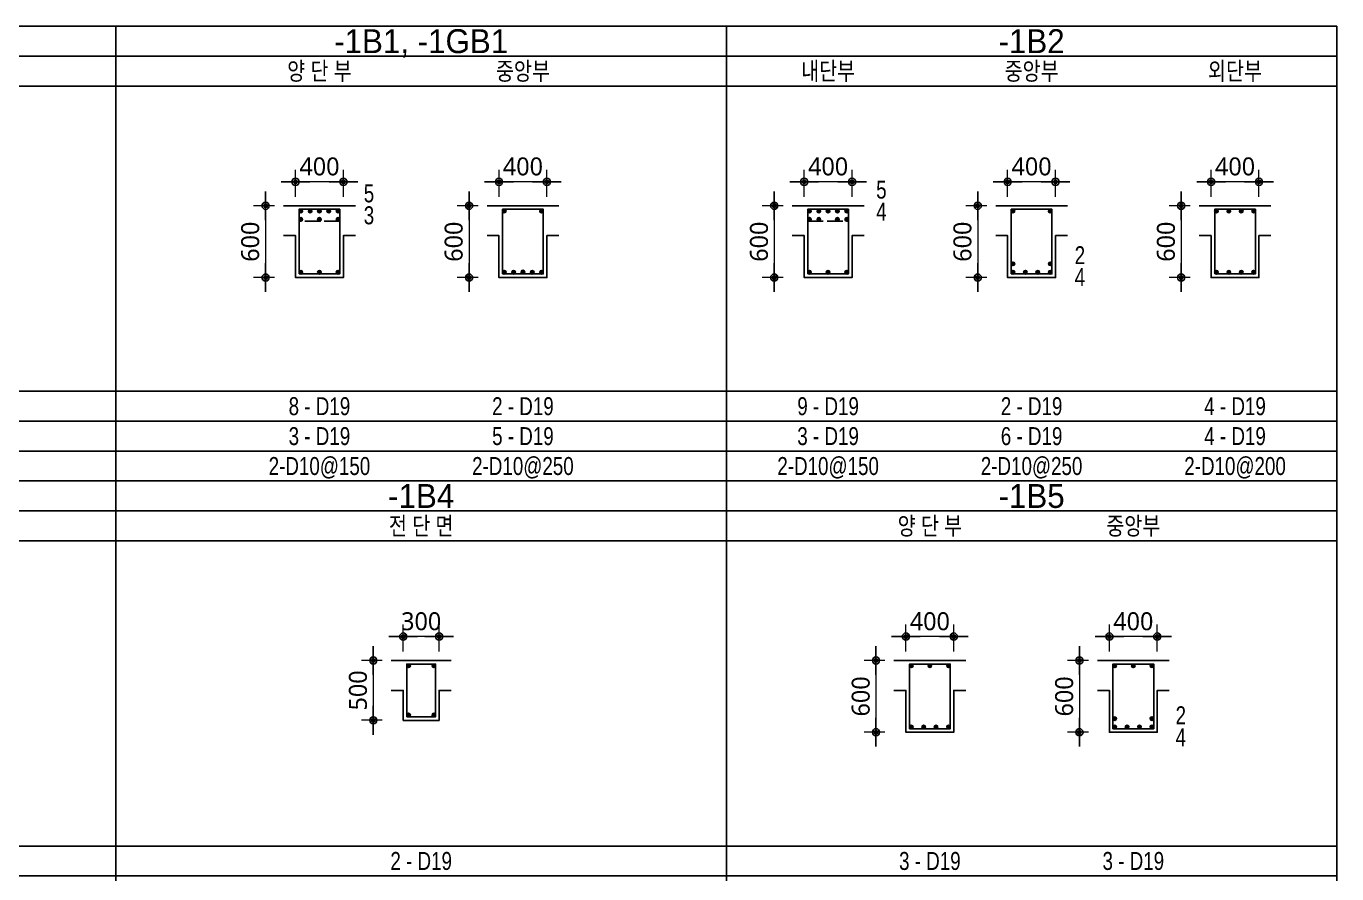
# Model space of a CAD drawing. Header units: millimetres. Extents: x 350420 to 672135, y -312840 to -44390.
# Drawn here: x 620300 to 631250, y -94032 to -86950 of the extents above; entities that cross this region are included whole.
import ezdxf
from ezdxf.enums import TextEntityAlignment as Align

# ---------------------------------------------------------------- set-up
doc = ezdxf.new("R2010")
doc.units = ezdxf.units.MM
doc.header["$LTSCALE"] = 65
doc.linetypes.add('HID', pattern=[2.5, 2, -0.5])
doc.layers.get('Defpoints').update_dxf_attribs({"color": 145})
for name, color, linetype in [('BAR', 2, 'Continuous'), ('BAR1', 3, 'Continuous'), ('BAR2', 3, 'HID'), ('BARR', 1, 'Continuous'), ('DIM', 7, 'Continuous'), ('LINE', 7, 'Continuous'), ('보', 4, 'Continuous')]:
    doc.layers.add(name, color=color, linetype=linetype)
doc.layers.add('TEXT', color=3, linetype='Continuous', lineweight=9)
doc.styles.add('돋음', font='Dotum.ttf')
doc.styles.add('맑은고딕', font='malgun.ttf')
doc.dimstyles.new('DIM_30', dxfattribs={"dimscale": 30, "dimtxt": 3, "dimasz": 1.2, "dimexe": 2, "dimexo": 1.5, "dimgap": 1, "dimtad": 1, "dimdec": 0, "dimdsep": 46, "dimtxsty": '맑은고딕', "dimblk1": 'DIMDOT', "dimblk2": 'DIMDOT', "dimsah": 1, "dimcen": 1, "dimdle": 2, "dimclrd": 7, "dimclre": 7, "dimclrt": 3, "dimadec": 0, "dimazin": 0, "dimtfac": 1, "dimtdec": 0, "dimtix": 1, "dimtmove": 2, "dimatfit": 3, "dimldrblk": 'DIMDOT', "dimfxl": 0, "dimtolj": 1, "dimarcsym": 0})

# ---------------------------------------------------------------- blocks, each defined once
blk = doc.blocks.new('BAR')
at = {"layer": 'BARR'}
h = blk.add_hatch(color=256, dxfattribs=at)
edge = h.paths.add_edge_path()
edge.add_arc((0, 0), 15, 0, 360)
blk.add_circle((0, 0), 15, dxfattribs=at)
blk = doc.blocks.new('DIMDOT')
at = {"layer": 'DIM', "linetype": 'Continuous'}
blk.add_line((-2, 0), (2, 0), dxfattribs=at)
for radius in [0.5, 0.25]:
    blk.add_circle((0, 0), radius, dxfattribs=at)
blk = doc.blocks.new('*D347')
at = {"layer": 'Defpoints', "color": 0, "transparency": 16777216}
for p in [(104330, -17199), (104330, -17399), (104830, -17399)]:
    blk.add_point(p, dxfattribs=at)
at = {"layer": 'DIM', "color": 7, "lineweight": -2, "transparency": 16777216}
for p, q in [((104330, -17324), (104330, -17099)), ((104830, -17324), (104830, -17099)), ((104770, -17199), (104390, -17199))]:
    blk.add_line(p, q, dxfattribs=at)
at = {"layer": 'DIM', "color": 7, "lineweight": -2, "transparency": 16777216, "xscale": 60, "yscale": 60, "zscale": 60, "rotation": 180}
blk.add_blockref('DIMDOT', (104330, -17199), dxfattribs=at)
at = {"layer": 'DIM', "color": 7, "lineweight": -2, "transparency": 16777216, "xscale": 60, "yscale": 60, "zscale": 60}
blk.add_blockref('DIMDOT', (104830, -17199), dxfattribs=at)
at = {"layer": 'DIM', "color": 3, "transparency": 16777216, "insert": (104580, -17071), "char_height": 150, "attachment_point": 5, "style": '맑은고딕'}
blk.add_mtext('\\A1;500', dxfattribs=at)
blk = doc.blocks.new('*D348')
at = {"layer": 'Defpoints', "color": 0, "transparency": 16777216}
for p in [(104230, -17399), (104080, -17999), (104230, -17999)]:
    blk.add_point(p, dxfattribs=at)
at = {"layer": 'DIM', "color": 7, "lineweight": -2, "transparency": 16777216}
for p, q in [((104155, -17399), (103980, -17399)), ((104080, -17459), (104080, -17939)), ((104155, -17999), (103980, -17999))]:
    blk.add_line(p, q, dxfattribs=at)
at = {"layer": 'DIM', "color": 7, "lineweight": -2, "transparency": 16777216, "xscale": 60, "yscale": 60, "zscale": 60}
for p, rotation in [((104080, -17399), 90), ((104080, -17999), 270)]:
    blk.add_blockref('DIMDOT', p, dxfattribs=dict(at, rotation=rotation))
at = {"layer": 'DIM', "color": 3, "transparency": 16777216, "insert": (103953, -17699), "char_height": 150, "attachment_point": 5, "rotation": 90, "style": '맑은고딕'}
blk.add_mtext('\\A1;600', dxfattribs=at)
blk = doc.blocks.new('*D349')
at = {"layer": 'Defpoints', "color": 0, "transparency": 16777216}
for p in [(111739, -17199), (111739, -17399), (112139, -17399)]:
    blk.add_point(p, dxfattribs=at)
at = {"layer": 'DIM', "color": 7, "lineweight": -2, "transparency": 16777216}
for p, q in [((111739, -17324), (111739, -17099)), ((112139, -17324), (112139, -17099)), ((111679, -17199), (111619, -17199)), ((112139, -17199), (111739, -17199)), ((112199, -17199), (112259, -17199))]:
    blk.add_line(p, q, dxfattribs=at)
at = {"layer": 'DIM', "color": 7, "lineweight": -2, "transparency": 16777216, "xscale": 60, "yscale": 60, "zscale": 60}
blk.add_blockref('DIMDOT', (111739, -17199), dxfattribs=at)
at = {"layer": 'DIM', "color": 7, "lineweight": -2, "transparency": 16777216, "xscale": 60, "yscale": 60, "zscale": 60, "rotation": 180}
blk.add_blockref('DIMDOT', (112139, -17199), dxfattribs=at)
at = {"layer": 'DIM', "color": 3, "transparency": 16777216, "insert": (111939, -17071), "char_height": 150, "attachment_point": 5, "style": '맑은고딕'}
blk.add_mtext('\\A1;400', dxfattribs=at)
blk = doc.blocks.new('*D350')
at = {"layer": 'Defpoints', "color": 0, "transparency": 16777216}
for p in [(111639, -17399), (111489, -17999), (111639, -17999)]:
    blk.add_point(p, dxfattribs=at)
at = {"layer": 'DIM', "color": 7, "lineweight": -2, "transparency": 16777216}
for p, q in [((111564, -17399), (111389, -17399)), ((111489, -17459), (111489, -17939)), ((111564, -17999), (111389, -17999))]:
    blk.add_line(p, q, dxfattribs=at)
at = {"layer": 'DIM', "color": 7, "lineweight": -2, "transparency": 16777216, "xscale": 60, "yscale": 60, "zscale": 60}
for p, rotation in [((111489, -17399), 90), ((111489, -17999), 270)]:
    blk.add_blockref('DIMDOT', p, dxfattribs=dict(at, rotation=rotation))
at = {"layer": 'DIM', "color": 3, "transparency": 16777216, "insert": (111361, -17699), "char_height": 150, "attachment_point": 5, "rotation": 90, "style": '맑은고딕'}
blk.add_mtext('\\A1;600', dxfattribs=at)
blk = doc.blocks.new('*D351')
at = {"layer": 'Defpoints', "color": 0, "transparency": 16777216}
for p in [(113439, -17199), (113439, -17399), (113839, -17399)]:
    blk.add_point(p, dxfattribs=at)
at = {"layer": 'DIM', "color": 7, "lineweight": -2, "transparency": 16777216}
for p, q in [((113439, -17324), (113439, -17099)), ((113839, -17324), (113839, -17099)), ((113379, -17199), (113319, -17199)), ((113839, -17199), (113439, -17199)), ((113899, -17199), (113959, -17199))]:
    blk.add_line(p, q, dxfattribs=at)
at = {"layer": 'DIM', "color": 7, "lineweight": -2, "transparency": 16777216, "xscale": 60, "yscale": 60, "zscale": 60}
blk.add_blockref('DIMDOT', (113439, -17199), dxfattribs=at)
at = {"layer": 'DIM', "color": 7, "lineweight": -2, "transparency": 16777216, "xscale": 60, "yscale": 60, "zscale": 60, "rotation": 180}
blk.add_blockref('DIMDOT', (113839, -17199), dxfattribs=at)
at = {"layer": 'DIM', "color": 3, "transparency": 16777216, "insert": (113639, -17071), "char_height": 150, "attachment_point": 5, "style": '맑은고딕'}
blk.add_mtext('\\A1;400', dxfattribs=at)
blk = doc.blocks.new('*D352')
at = {"layer": 'Defpoints', "color": 0, "transparency": 16777216}
for p in [(113339, -17399), (113189, -17999), (113339, -17999)]:
    blk.add_point(p, dxfattribs=at)
at = {"layer": 'DIM', "color": 7, "lineweight": -2, "transparency": 16777216}
for p, q in [((113264, -17399), (113089, -17399)), ((113189, -17459), (113189, -17939)), ((113264, -17999), (113089, -17999))]:
    blk.add_line(p, q, dxfattribs=at)
at = {"layer": 'DIM', "color": 7, "lineweight": -2, "transparency": 16777216, "xscale": 60, "yscale": 60, "zscale": 60}
for p, rotation in [((113189, -17399), 90), ((113189, -17999), 270)]:
    blk.add_blockref('DIMDOT', p, dxfattribs=dict(at, rotation=rotation))
at = {"layer": 'DIM', "color": 3, "transparency": 16777216, "insert": (113061, -17699), "char_height": 150, "attachment_point": 5, "rotation": 90, "style": '맑은고딕'}
blk.add_mtext('\\A1;600', dxfattribs=at)
blk = doc.blocks.new('*D353')
at = {"layer": 'Defpoints', "color": 0, "transparency": 16777216}
for p in [(119150, -17199), (119150, -17399), (119550, -17399)]:
    blk.add_point(p, dxfattribs=at)
at = {"layer": 'DIM', "color": 7, "lineweight": -2, "transparency": 16777216}
for p, q in [((119150, -17324), (119150, -17099)), ((119550, -17324), (119550, -17099)), ((119090, -17199), (119030, -17199)), ((119550, -17199), (119150, -17199)), ((119610, -17199), (119670, -17199))]:
    blk.add_line(p, q, dxfattribs=at)
at = {"layer": 'DIM', "color": 7, "lineweight": -2, "transparency": 16777216, "xscale": 60, "yscale": 60, "zscale": 60}
blk.add_blockref('DIMDOT', (119150, -17199), dxfattribs=at)
at = {"layer": 'DIM', "color": 7, "lineweight": -2, "transparency": 16777216, "xscale": 60, "yscale": 60, "zscale": 60, "rotation": 180}
blk.add_blockref('DIMDOT', (119550, -17199), dxfattribs=at)
at = {"layer": 'DIM', "color": 3, "transparency": 16777216, "insert": (119350, -17071), "char_height": 150, "attachment_point": 5, "style": '맑은고딕'}
blk.add_mtext('\\A1;400', dxfattribs=at)
blk = doc.blocks.new('*D354')
at = {"layer": 'Defpoints', "color": 0, "transparency": 16777216}
for p in [(119050, -17399), (118900, -17999), (119050, -17999)]:
    blk.add_point(p, dxfattribs=at)
at = {"layer": 'DIM', "color": 7, "lineweight": -2, "transparency": 16777216}
for p, q in [((118975, -17399), (118800, -17399)), ((118900, -17459), (118900, -17939)), ((118975, -17999), (118800, -17999))]:
    blk.add_line(p, q, dxfattribs=at)
at = {"layer": 'DIM', "color": 7, "lineweight": -2, "transparency": 16777216, "xscale": 60, "yscale": 60, "zscale": 60}
for p, rotation in [((118900, -17399), 90), ((118900, -17999), 270)]:
    blk.add_blockref('DIMDOT', p, dxfattribs=dict(at, rotation=rotation))
at = {"layer": 'DIM', "color": 3, "transparency": 16777216, "insert": (118773, -17699), "char_height": 150, "attachment_point": 5, "rotation": 90, "style": '맑은고딕'}
blk.add_mtext('\\A1;600', dxfattribs=at)
blk = doc.blocks.new('*D355')
at = {"layer": 'Defpoints', "color": 0, "transparency": 16777216}
for p in [(120850, -17199), (120850, -17399), (121250, -17399)]:
    blk.add_point(p, dxfattribs=at)
at = {"layer": 'DIM', "color": 7, "lineweight": -2, "transparency": 16777216}
for p, q in [((120850, -17324), (120850, -17099)), ((121250, -17324), (121250, -17099)), ((120790, -17199), (120730, -17199)), ((121250, -17199), (120850, -17199)), ((121310, -17199), (121370, -17199))]:
    blk.add_line(p, q, dxfattribs=at)
at = {"layer": 'DIM', "color": 7, "lineweight": -2, "transparency": 16777216, "xscale": 60, "yscale": 60, "zscale": 60}
blk.add_blockref('DIMDOT', (120850, -17199), dxfattribs=at)
at = {"layer": 'DIM', "color": 7, "lineweight": -2, "transparency": 16777216, "xscale": 60, "yscale": 60, "zscale": 60, "rotation": 180}
blk.add_blockref('DIMDOT', (121250, -17199), dxfattribs=at)
at = {"layer": 'DIM', "color": 3, "transparency": 16777216, "insert": (121050, -17071), "char_height": 150, "attachment_point": 5, "style": '맑은고딕'}
blk.add_mtext('\\A1;400', dxfattribs=at)
blk = doc.blocks.new('*D356')
at = {"layer": 'Defpoints', "color": 0, "transparency": 16777216}
for p in [(120750, -17399), (120600, -17999), (120750, -17999)]:
    blk.add_point(p, dxfattribs=at)
at = {"layer": 'DIM', "color": 7, "lineweight": -2, "transparency": 16777216}
for p, q in [((120675, -17399), (120500, -17399)), ((120600, -17459), (120600, -17939)), ((120675, -17999), (120500, -17999))]:
    blk.add_line(p, q, dxfattribs=at)
at = {"layer": 'DIM', "color": 7, "lineweight": -2, "transparency": 16777216, "xscale": 60, "yscale": 60, "zscale": 60}
for p, rotation in [((120600, -17399), 90), ((120600, -17999), 270)]:
    blk.add_blockref('DIMDOT', p, dxfattribs=dict(at, rotation=rotation))
at = {"layer": 'DIM', "color": 3, "transparency": 16777216, "insert": (120473, -17699), "char_height": 150, "attachment_point": 5, "rotation": 90, "style": '맑은고딕'}
blk.add_mtext('\\A1;600', dxfattribs=at)
blk = doc.blocks.new('*D357')
at = {"layer": 'Defpoints', "color": 0, "transparency": 16777216}
for p in [(122550, -17199), (122550, -17399), (122950, -17399)]:
    blk.add_point(p, dxfattribs=at)
at = {"layer": 'DIM', "color": 7, "lineweight": -2, "transparency": 16777216}
for p, q in [((122550, -17324), (122550, -17099)), ((122950, -17324), (122950, -17099)), ((122490, -17199), (122430, -17199)), ((122950, -17199), (122550, -17199)), ((123010, -17199), (123070, -17199))]:
    blk.add_line(p, q, dxfattribs=at)
at = {"layer": 'DIM', "color": 7, "lineweight": -2, "transparency": 16777216, "xscale": 60, "yscale": 60, "zscale": 60}
blk.add_blockref('DIMDOT', (122550, -17199), dxfattribs=at)
at = {"layer": 'DIM', "color": 7, "lineweight": -2, "transparency": 16777216, "xscale": 60, "yscale": 60, "zscale": 60, "rotation": 180}
blk.add_blockref('DIMDOT', (122950, -17199), dxfattribs=at)
at = {"layer": 'DIM', "color": 3, "transparency": 16777216, "insert": (122750, -17071), "char_height": 150, "attachment_point": 5, "style": '맑은고딕'}
blk.add_mtext('\\A1;400', dxfattribs=at)
blk = doc.blocks.new('*D358')
at = {"layer": 'Defpoints', "color": 0, "transparency": 16777216}
for p in [(122450, -17399), (122300, -17999), (122450, -17999)]:
    blk.add_point(p, dxfattribs=at)
at = {"layer": 'DIM', "color": 7, "lineweight": -2, "transparency": 16777216}
for p, q in [((122375, -17399), (122200, -17399)), ((122300, -17459), (122300, -17939)), ((122375, -17999), (122200, -17999))]:
    blk.add_line(p, q, dxfattribs=at)
at = {"layer": 'DIM', "color": 7, "lineweight": -2, "transparency": 16777216, "xscale": 60, "yscale": 60, "zscale": 60}
for p, rotation in [((122300, -17399), 90), ((122300, -17999), 270)]:
    blk.add_blockref('DIMDOT', p, dxfattribs=dict(at, rotation=rotation))
at = {"layer": 'DIM', "color": 3, "transparency": 16777216, "insert": (122173, -17699), "char_height": 150, "attachment_point": 5, "rotation": 90, "style": '맑은고딕'}
blk.add_mtext('\\A1;600', dxfattribs=at)
blk = doc.blocks.new('*D363')
at = {"layer": 'Defpoints', "color": 0, "transparency": 16777216}
for p in [(103530, -23665), (103530, -23865), (103930, -23865)]:
    blk.add_point(p, dxfattribs=at)
at = {"layer": 'DIM', "color": 7, "lineweight": -2, "transparency": 16777216}
for p, q in [((103530, -23790), (103530, -23565)), ((103930, -23790), (103930, -23565)), ((103470, -23665), (103410, -23665)), ((103930, -23665), (103530, -23665)), ((103990, -23665), (104050, -23665))]:
    blk.add_line(p, q, dxfattribs=at)
at = {"layer": 'DIM', "color": 7, "lineweight": -2, "transparency": 16777216, "xscale": 60, "yscale": 60, "zscale": 60}
blk.add_blockref('DIMDOT', (103530, -23665), dxfattribs=at)
at = {"layer": 'DIM', "color": 7, "lineweight": -2, "transparency": 16777216, "xscale": 60, "yscale": 60, "zscale": 60, "rotation": 180}
blk.add_blockref('DIMDOT', (103930, -23665), dxfattribs=at)
at = {"layer": 'DIM', "color": 3, "transparency": 16777216, "insert": (103730, -23538), "char_height": 150, "attachment_point": 5, "style": '맑은고딕'}
blk.add_mtext('\\A1;400', dxfattribs=at)
blk = doc.blocks.new('*D364')
at = {"layer": 'Defpoints', "color": 0, "transparency": 16777216}
for p in [(103430, -23865), (103280, -24465), (103430, -24465)]:
    blk.add_point(p, dxfattribs=at)
at = {"layer": 'DIM', "color": 7, "lineweight": -2, "transparency": 16777216}
for p, q in [((103355, -23865), (103180, -23865)), ((103280, -23925), (103280, -24405)), ((103355, -24465), (103180, -24465))]:
    blk.add_line(p, q, dxfattribs=at)
at = {"layer": 'DIM', "color": 7, "lineweight": -2, "transparency": 16777216, "xscale": 60, "yscale": 60, "zscale": 60}
for p, rotation in [((103280, -23865), 90), ((103280, -24465), 270)]:
    blk.add_blockref('DIMDOT', p, dxfattribs=dict(at, rotation=rotation))
at = {"layer": 'DIM', "color": 3, "transparency": 16777216, "insert": (103153, -24165), "char_height": 150, "attachment_point": 5, "rotation": 90, "style": '맑은고딕'}
blk.add_mtext('\\A1;600', dxfattribs=at)
blk = doc.blocks.new('*D365')
at = {"layer": 'Defpoints', "color": 0, "transparency": 16777216}
for p in [(105230, -23665), (105230, -23865), (105630, -23865)]:
    blk.add_point(p, dxfattribs=at)
at = {"layer": 'DIM', "color": 7, "lineweight": -2, "transparency": 16777216}
for p, q in [((105230, -23790), (105230, -23565)), ((105630, -23790), (105630, -23565)), ((105170, -23665), (105110, -23665)), ((105630, -23665), (105230, -23665)), ((105690, -23665), (105750, -23665))]:
    blk.add_line(p, q, dxfattribs=at)
at = {"layer": 'DIM', "color": 7, "lineweight": -2, "transparency": 16777216, "xscale": 60, "yscale": 60, "zscale": 60}
blk.add_blockref('DIMDOT', (105230, -23665), dxfattribs=at)
at = {"layer": 'DIM', "color": 7, "lineweight": -2, "transparency": 16777216, "xscale": 60, "yscale": 60, "zscale": 60, "rotation": 180}
blk.add_blockref('DIMDOT', (105630, -23665), dxfattribs=at)
at = {"layer": 'DIM', "color": 3, "transparency": 16777216, "insert": (105430, -23538), "char_height": 150, "attachment_point": 5, "style": '맑은고딕'}
blk.add_mtext('\\A1;400', dxfattribs=at)
blk = doc.blocks.new('*D366')
at = {"layer": 'Defpoints', "color": 0, "transparency": 16777216}
for p in [(105130, -23865), (104980, -24465), (105130, -24465)]:
    blk.add_point(p, dxfattribs=at)
at = {"layer": 'DIM', "color": 7, "lineweight": -2, "transparency": 16777216}
for p, q in [((105055, -23865), (104880, -23865)), ((104980, -23925), (104980, -24405)), ((105055, -24465), (104880, -24465))]:
    blk.add_line(p, q, dxfattribs=at)
at = {"layer": 'DIM', "color": 7, "lineweight": -2, "transparency": 16777216, "xscale": 60, "yscale": 60, "zscale": 60}
for p, rotation in [((104980, -23865), 90), ((104980, -24465), 270)]:
    blk.add_blockref('DIMDOT', p, dxfattribs=dict(at, rotation=rotation))
at = {"layer": 'DIM', "color": 3, "transparency": 16777216, "insert": (104853, -24165), "char_height": 150, "attachment_point": 5, "rotation": 90, "style": '맑은고딕'}
blk.add_mtext('\\A1;600', dxfattribs=at)
blk = doc.blocks.new('*D367')
at = {"layer": 'Defpoints', "color": 0, "transparency": 16777216}
for p in [(112639, -23665), (112639, -23865), (112939, -23865)]:
    blk.add_point(p, dxfattribs=at)
at = {"layer": 'DIM', "color": 7, "lineweight": -2, "transparency": 16777216}
for p, q in [((112639, -23790), (112639, -23565)), ((112939, -23790), (112939, -23565)), ((112579, -23665), (112519, -23665)), ((112939, -23665), (112639, -23665)), ((112999, -23665), (113059, -23665))]:
    blk.add_line(p, q, dxfattribs=at)
at = {"layer": 'DIM', "color": 7, "lineweight": -2, "transparency": 16777216, "xscale": 60, "yscale": 60, "zscale": 60}
blk.add_blockref('DIMDOT', (112639, -23665), dxfattribs=at)
at = {"layer": 'DIM', "color": 7, "lineweight": -2, "transparency": 16777216, "xscale": 60, "yscale": 60, "zscale": 60, "rotation": 180}
blk.add_blockref('DIMDOT', (112939, -23665), dxfattribs=at)
at = {"layer": 'DIM', "color": 3, "transparency": 16777216, "insert": (112789, -23538), "char_height": 150, "attachment_point": 5, "style": '맑은고딕'}
blk.add_mtext('\\A1;300', dxfattribs=at)
blk = doc.blocks.new('*D368')
at = {"layer": 'Defpoints', "color": 0, "transparency": 16777216}
for p in [(112539, -23865), (112389, -24365), (112539, -24365)]:
    blk.add_point(p, dxfattribs=at)
at = {"layer": 'DIM', "color": 7, "lineweight": -2, "transparency": 16777216}
for p, q in [((112464, -23865), (112289, -23865)), ((112389, -23925), (112389, -24305)), ((112464, -24365), (112289, -24365))]:
    blk.add_line(p, q, dxfattribs=at)
at = {"layer": 'DIM', "color": 7, "lineweight": -2, "transparency": 16777216, "xscale": 60, "yscale": 60, "zscale": 60}
for p, rotation in [((112389, -23865), 90), ((112389, -24365), 270)]:
    blk.add_blockref('DIMDOT', p, dxfattribs=dict(at, rotation=rotation))
at = {"layer": 'DIM', "color": 3, "transparency": 16777216, "insert": (112261, -24115), "char_height": 150, "attachment_point": 5, "rotation": 90, "style": '맑은고딕'}
blk.add_mtext('\\A1;500', dxfattribs=at)
blk = doc.blocks.new('*D381')
at = {"layer": 'Defpoints', "color": 0, "transparency": 16777216}
for p in [(120000, -23665), (120000, -23865), (120400, -23865)]:
    blk.add_point(p, dxfattribs=at)
at = {"layer": 'DIM', "color": 7, "lineweight": -2, "transparency": 16777216}
for p, q in [((120000, -23790), (120000, -23565)), ((120400, -23790), (120400, -23565)), ((119940, -23665), (119880, -23665)), ((120400, -23665), (120000, -23665)), ((120460, -23665), (120520, -23665))]:
    blk.add_line(p, q, dxfattribs=at)
at = {"layer": 'DIM', "color": 7, "lineweight": -2, "transparency": 16777216, "xscale": 60, "yscale": 60, "zscale": 60}
blk.add_blockref('DIMDOT', (120000, -23665), dxfattribs=at)
at = {"layer": 'DIM', "color": 7, "lineweight": -2, "transparency": 16777216, "xscale": 60, "yscale": 60, "zscale": 60, "rotation": 180}
blk.add_blockref('DIMDOT', (120400, -23665), dxfattribs=at)
at = {"layer": 'DIM', "color": 3, "transparency": 16777216, "insert": (120200, -23538), "char_height": 150, "attachment_point": 5, "style": '맑은고딕'}
blk.add_mtext('\\A1;400', dxfattribs=at)
blk = doc.blocks.new('*D382')
at = {"layer": 'Defpoints', "color": 0, "transparency": 16777216}
for p in [(119900, -23865), (119750, -24465), (119900, -24465)]:
    blk.add_point(p, dxfattribs=at)
at = {"layer": 'DIM', "color": 7, "lineweight": -2, "transparency": 16777216}
for p, q in [((119825, -23865), (119650, -23865)), ((119750, -23925), (119750, -24405)), ((119825, -24465), (119650, -24465))]:
    blk.add_line(p, q, dxfattribs=at)
at = {"layer": 'DIM', "color": 7, "lineweight": -2, "transparency": 16777216, "xscale": 60, "yscale": 60, "zscale": 60}
for p, rotation in [((119750, -23865), 90), ((119750, -24465), 270)]:
    blk.add_blockref('DIMDOT', p, dxfattribs=dict(at, rotation=rotation))
at = {"layer": 'DIM', "color": 3, "transparency": 16777216, "insert": (119623, -24165), "char_height": 150, "attachment_point": 5, "rotation": 90, "style": '맑은고딕'}
blk.add_mtext('\\A1;600', dxfattribs=at)
blk = doc.blocks.new('*D383')
at = {"layer": 'Defpoints', "color": 0, "transparency": 16777216}
for p in [(121700, -23665), (121700, -23865), (122100, -23865)]:
    blk.add_point(p, dxfattribs=at)
at = {"layer": 'DIM', "color": 7, "lineweight": -2, "transparency": 16777216}
for p, q in [((121700, -23790), (121700, -23565)), ((122100, -23790), (122100, -23565)), ((121640, -23665), (121580, -23665)), ((122100, -23665), (121700, -23665)), ((122160, -23665), (122220, -23665))]:
    blk.add_line(p, q, dxfattribs=at)
at = {"layer": 'DIM', "color": 7, "lineweight": -2, "transparency": 16777216, "xscale": 60, "yscale": 60, "zscale": 60}
blk.add_blockref('DIMDOT', (121700, -23665), dxfattribs=at)
at = {"layer": 'DIM', "color": 7, "lineweight": -2, "transparency": 16777216, "xscale": 60, "yscale": 60, "zscale": 60, "rotation": 180}
blk.add_blockref('DIMDOT', (122100, -23665), dxfattribs=at)
at = {"layer": 'DIM', "color": 3, "transparency": 16777216, "insert": (121900, -23538), "char_height": 150, "attachment_point": 5, "style": '맑은고딕'}
blk.add_mtext('\\A1;400', dxfattribs=at)
blk = doc.blocks.new('*D384')
at = {"layer": 'Defpoints', "color": 0, "transparency": 16777216}
for p in [(121600, -23865), (121450, -24465), (121600, -24465)]:
    blk.add_point(p, dxfattribs=at)
at = {"layer": 'DIM', "color": 7, "lineweight": -2, "transparency": 16777216}
for p, q in [((121525, -23865), (121350, -23865)), ((121450, -23925), (121450, -24405)), ((121525, -24465), (121350, -24465))]:
    blk.add_line(p, q, dxfattribs=at)
at = {"layer": 'DIM', "color": 7, "lineweight": -2, "transparency": 16777216, "xscale": 60, "yscale": 60, "zscale": 60}
for p, rotation in [((121450, -23865), 90), ((121450, -24465), 270)]:
    blk.add_blockref('DIMDOT', p, dxfattribs=dict(at, rotation=rotation))
at = {"layer": 'DIM', "color": 3, "transparency": 16777216, "insert": (121323, -24165), "char_height": 150, "attachment_point": 5, "rotation": 90, "style": '맑은고딕'}
blk.add_mtext('\\A1;600', dxfattribs=at)
blk = doc.blocks.new('-1WG1')
at = {"layer": 'BAR1'}
blk.add_lwpolyline([(2330, 1730), (2770, 1730), (2770, 2270), (2330, 2270)], close=True, dxfattribs=at)
at = {"layer": 'LINE', "color": 4}
for p, q in [((0, 3550), (5100, 3550)), ((0, 500), (5100, 500)), ((0, 250), (5100, 250))]:
    blk.add_line(p, q, dxfattribs=at)
at = {"layer": 'LINE'}
for p, q in [((0, 3300), (5100, 3300)), ((0, 750), (5100, 750))]:
    blk.add_line(p, q, dxfattribs=at)
blk.add_lwpolyline([(0, 3800), (0, 0), (5100, 0), (5100, 3800)], close=True, dxfattribs=at)
at = {"layer": '보'}
blk.add_line((2900, 2300), (2300, 2300), dxfattribs=at)
blk.add_lwpolyline([(2900, 2050), (2800, 2050), (2800, 1700), (2300, 1700), (2300, 2050), (2300, 2300)], dxfattribs=at)
at = {"layer": 'BAR', "xscale": -1, "rotation": 180}
for p in [(2344.5, 2255.5), (2344.5, 1744.5), (2550, 1744.5)]:
    blk.add_blockref('BAR', p, dxfattribs=at)
at = {"layer": 'BAR'}
blk.add_blockref('BAR', (2550, 2255.5), dxfattribs=at)
at = {"layer": 'BAR', "xscale": -1}
blk.add_blockref('BAR', (2755.5, 2255.5), dxfattribs=at)
at = {"layer": 'BAR', "rotation": 180.0000000000014}
blk.add_blockref('BAR', (2755.5, 1744.5), dxfattribs=at)
at = {"layer": 'TEXT', "color": 6, "style": '돋음'}
blk.add_text('-1WG1', height=200, dxfattribs=at).set_placement((2550, 3675), align=Align.MIDDLE_CENTER)
at = {"layer": 'TEXT', "style": '돋음', "width": 0.8}
for s, p in [('전 단 면', (2550, 3425)), ('3 - D19', (2550, 625)), ('3 - D19', (2550, 375)), ('2-D10@250', (2550, 125))]:
    blk.add_text(s, height=150, dxfattribs=at).set_placement(p, align=Align.MIDDLE_CENTER)
at = {"layer": 'DIM'}
for base, p1, p2, angle, picture, middle in [((2300, 2500), (2800, 2300), (2300, 2300), 180, '*D347', (2550, 2627.5)), ((2050, 1700), (2200, 2300), (2200, 1700), 270, '*D348', (1922.5, 2000))]:
    dim = blk.add_linear_dim(base=base, p1=p1, p2=p2, angle=angle, dimstyle='DIM_30', override={"dimscale": 50}, dxfattribs=at)
    dim.commit()
    dim.dimension.update_dxf_attribs({"geometry": picture, "text_midpoint": middle, "insert": (-102030.2, 19698.5)})
blk = doc.blocks.new('-1B1')
at = {"layer": 'BAR1'}
for points in [[(1530, 1730), (1870, 1730), (1870, 2270), (1530, 2270)], [(3230, 1730), (3570, 1730), (3570, 2270), (3230, 2270)]]:
    blk.add_lwpolyline(points, close=True, dxfattribs=at)
at = {"layer": 'BAR2'}
blk.add_line((1870, 2171), (1530, 2171), dxfattribs=at)
at = {"layer": 'LINE', "color": 4}
for p, q in [((0, 3550), (5100, 3550)), ((0, 500), (5100, 500)), ((0, 250), (5100, 250))]:
    blk.add_line(p, q, dxfattribs=at)
at = {"layer": 'LINE'}
for p, q in [((0, 3300), (5100, 3300)), ((0, 750), (5100, 750))]:
    blk.add_line(p, q, dxfattribs=at)
blk.add_lwpolyline([(0, 3800), (0, 0), (5100, 0), (5100, 3800)], close=True, dxfattribs=at)
at = {"layer": '보'}
for p, q in [((2000, 2300), (1400, 2300)), ((3700, 2300), (3100, 2300))]:
    blk.add_line(p, q, dxfattribs=at)
for points in [[(2000, 2050), (1900, 2050), (1900, 1700), (1500, 1700), (1500, 2050), (1400, 2050)], [(3700, 2050), (3600, 2050), (3600, 1700), (3200, 1700), (3200, 2050), (3100, 2050)]]:
    blk.add_lwpolyline(points, dxfattribs=at)
at = {"layer": 'BAR'}
for p in [(1544.5, 2255.5), (1544.5, 2185.5), (1622.2, 2255.5), (1700, 2255.5), (1700, 2185.5), (1777.7, 2255.5), (3244.5, 2255.5)]:
    blk.add_blockref('BAR', p, dxfattribs=at)
at = {"layer": 'BAR', "xscale": -1}
for p in [(1855.5, 2255.5), (1855.5, 2185.5), (3555.5, 2255.5)]:
    blk.add_blockref('BAR', p, dxfattribs=at)
at = {"layer": 'BAR', "xscale": -1, "rotation": 180}
for p in [(1544.5, 1744.5), (1700, 1744.5), (3244.5, 1744.5), (3322.2, 1744.5), (3400, 1745.9), (3477.8, 1744.5)]:
    blk.add_blockref('BAR', p, dxfattribs=at)
at = {"layer": 'BAR', "rotation": 180.0000000000014}
for p in [(1855.5, 1744.5), (3555.5, 1744.5)]:
    blk.add_blockref('BAR', p, dxfattribs=at)
at = {"layer": 'TEXT', "color": 6, "style": '돋음'}
blk.add_text('-1B1, -1GB1', height=200, dxfattribs=at).set_placement((2550, 3675), align=Align.MIDDLE_CENTER)
at = {"layer": 'TEXT', "style": '돋음', "width": 0.8}
for s, p in [('양 단 부', (1700, 3425)), ('중앙부', (3400, 3425)), ('8 - D19', (1700, 625)), ('2 - D19', (3400, 625)), ('3 - D19', (1700, 375)), ('5 - D19', (3400, 375)), ('2-D10@150', (1700, 125)), ('2-D10@250', (3400, 125))]:
    blk.add_text(s, height=150, dxfattribs=at).set_placement(p, align=Align.MIDDLE_CENTER)
at = {"layer": 'TEXT', "color": 1, "style": '돋음', "width": 0.8}
for s, p in [('5', (2113.7, 2403.3)), ('3', (2113.7, 2219.9))]:
    blk.add_text(s, height=150, dxfattribs=at).set_placement(p, align=Align.MIDDLE_CENTER)
at = {"layer": 'DIM'}
for base, p1, p2, angle, picture, middle in [((1500, 2500), (1900, 2300), (1500, 2300), 180, '*D349', (1700, 2627.5)), ((3200, 2500), (3600, 2300), (3200, 2300), 180, '*D351', (3400, 2627.5)), ((1250, 1700), (1400, 2300), (1400, 1700), 270, '*D350', (1122.5, 2000)), ((2950, 1700), (3100, 2300), (3100, 1700), 270, '*D352', (2822.5, 2000))]:
    dim = blk.add_linear_dim(base=base, p1=p1, p2=p2, angle=angle, dimstyle='DIM_30', override={"dimscale": 50}, dxfattribs=at)
    dim.commit()
    dim.dimension.update_dxf_attribs({"geometry": picture, "text_midpoint": middle, "insert": (-110238.8, 19698.5)})
blk = doc.blocks.new('-1B2')
at = {"layer": 'BAR1'}
for points in [[(680, 1730), (1020, 1730), (1020, 2270), (680, 2270)], [(2380, 1730), (2720, 1730), (2720, 2270), (2380, 2270)], [(4080, 1730), (4420, 1730), (4420, 2270), (4080, 2270)]]:
    blk.add_lwpolyline(points, close=True, dxfattribs=at)
at = {"layer": 'BAR2'}
blk.add_line((680, 2171), (1020, 2171), dxfattribs=at)
at = {"layer": 'LINE', "color": 4}
for p, q in [((0, 3550), (5100, 3550)), ((0, 500), (5100, 500)), ((0, 250), (5100, 250))]:
    blk.add_line(p, q, dxfattribs=at)
at = {"layer": 'LINE'}
for p, q in [((0, 3300), (5100, 3300)), ((0, 750), (5100, 750))]:
    blk.add_line(p, q, dxfattribs=at)
blk.add_lwpolyline([(0, 3800), (0, 0), (5100, 0), (5100, 3800)], close=True, dxfattribs=at)
at = {"layer": '보'}
for p, q in [((1150, 2300), (550, 2300)), ((2850, 2300), (2250, 2300)), ((4550, 2300), (3950, 2300))]:
    blk.add_line(p, q, dxfattribs=at)
for points in [[(1150, 2050), (1050, 2050), (1050, 1700), (650, 1700), (650, 2050), (550, 2050)], [(2850, 2050), (2750, 2050), (2750, 1700), (2350, 1700), (2350, 2050), (2250, 2050)], [(4550, 2050), (4450, 2050), (4450, 1700), (4050, 1700), (4050, 2050), (3950, 2050)]]:
    blk.add_lwpolyline(points, dxfattribs=at)
at = {"layer": 'BAR'}
for p in [(694.5, 2255.5), (694.5, 2185.5), (772.2, 2255.5), (772.2, 2185.5), (850, 2255.5), (927.7, 2255.5), (927.7, 2185.5), (2394.5, 2255.5), (4094.5, 2255.5), (4198.2, 2255.5), (4301.8, 2255.5)]:
    blk.add_blockref('BAR', p, dxfattribs=at)
at = {"layer": 'BAR', "xscale": -1}
for p in [(1005.5, 2255.5), (1005.5, 2185.5), (2705.5, 2255.5), (4405.5, 2255.5)]:
    blk.add_blockref('BAR', p, dxfattribs=at)
at = {"layer": 'BAR', "xscale": -1, "rotation": 180}
for p in [(694.5, 1744.5), (2394.5, 1814.5), (2394.5, 1744.5), (4094.5, 1744.5)]:
    blk.add_blockref('BAR', p, dxfattribs=at)
at = {"layer": 'BAR', "rotation": 180.0000000000014}
for p in [(850, 1744.5), (1005.5, 1744.5), (2498.2, 1744.5), (2601.8, 1744.5), (2705.5, 1814.5), (2705.5, 1744.5), (4198.2, 1744.5), (4301.8, 1744.5), (4405.5, 1744.5)]:
    blk.add_blockref('BAR', p, dxfattribs=at)
at = {"layer": 'TEXT', "color": 6, "style": '돋음'}
blk.add_text('-1B2', height=200, dxfattribs=at).set_placement((2550, 3675), align=Align.MIDDLE_CENTER)
at = {"layer": 'TEXT', "style": '돋음', "width": 0.8}
for s, p in [('내단부', (850, 3425)), ('중앙부', (2550, 3425)), ('외단부', (4250, 3425)), ('9 - D19', (850, 625)), ('2 - D19', (2550, 625)), ('4 - D19', (4250, 625)), ('3 - D19', (850, 375)), ('6 - D19', (2550, 375)), ('4 - D19', (4250, 375)), ('2-D10@150', (850, 125)), ('2-D10@250', (2550, 125)), ('2-D10@200', (4250, 125))]:
    blk.add_text(s, height=150, dxfattribs=at).set_placement(p, align=Align.MIDDLE_CENTER)
at = {"layer": 'TEXT', "color": 1, "style": '돋음', "width": 0.8}
for s, p in [('5', (1295.2, 2434.6)), ('4', (1295.2, 2251.2)), ('2', (2953.6, 1886.7)), ('4', (2953.6, 1703.3))]:
    blk.add_text(s, height=150, dxfattribs=at).set_placement(p, align=Align.MIDDLE_CENTER)
at = {"layer": 'DIM'}
for base, p1, p2, angle, picture, middle in [((650, 2500), (1050, 2300), (650, 2300), 180, '*D353', (850, 2627.5)), ((2350, 2500), (2750, 2300), (2350, 2300), 180, '*D355', (2550, 2627.5)), ((4050, 2500), (4450, 2300), (4050, 2300), 180, '*D357', (4250, 2627.5)), ((400, 1700), (550, 2300), (550, 1700), 270, '*D354', (272.5, 2000)), ((2100, 1700), (2250, 2300), (2250, 1700), 270, '*D356', (1972.5, 2000)), ((3800, 1700), (3950, 2300), (3950, 1700), 270, '*D358', (3672.5, 2000))]:
    dim = blk.add_linear_dim(base=base, p1=p1, p2=p2, angle=angle, dimstyle='DIM_30', override={"dimscale": 50}, dxfattribs=at)
    dim.commit()
    dim.dimension.update_dxf_attribs({"geometry": picture, "text_midpoint": middle, "insert": (-118500, 19698.5)})
blk = doc.blocks.new('-1B3')
at = {"layer": 'BAR1'}
for points in [[(1530, 1730), (1870, 1730), (1870, 2270), (1530, 2270)], [(3230, 1730), (3570, 1730), (3570, 2270), (3230, 2270)]]:
    blk.add_lwpolyline(points, close=True, dxfattribs=at)
at = {"layer": 'LINE', "color": 4}
for p, q in [((0, 3550), (5100, 3550)), ((0, 500), (5100, 500)), ((0, 250), (5100, 250))]:
    blk.add_line(p, q, dxfattribs=at)
at = {"layer": 'LINE'}
for p, q in [((0, 3300), (5100, 3300)), ((0, 750), (5100, 750))]:
    blk.add_line(p, q, dxfattribs=at)
blk.add_lwpolyline([(0, 3800), (0, 0), (5100, 0), (5100, 3800)], close=True, dxfattribs=at)
at = {"layer": '보'}
for p, q in [((2000, 2300), (1400, 2300)), ((3700, 2300), (3100, 2300))]:
    blk.add_line(p, q, dxfattribs=at)
for points in [[(2000, 2050), (1900, 2050), (1900, 1700), (1500, 1700), (1500, 2050), (1400, 2050)], [(3700, 2050), (3600, 2050), (3600, 1700), (3200, 1700), (3200, 2050), (3100, 2050)]]:
    blk.add_lwpolyline(points, dxfattribs=at)
at = {"layer": 'BAR'}
for p in [(1544.5, 2255.5), (1648.2, 2255.5), (1751.8, 2255.5), (3244.5, 2255.5)]:
    blk.add_blockref('BAR', p, dxfattribs=at)
at = {"layer": 'BAR', "xscale": -1}
for p in [(1855.5, 2255.5), (3555.5, 2255.5)]:
    blk.add_blockref('BAR', p, dxfattribs=at)
at = {"layer": 'BAR', "xscale": -1, "rotation": 180}
for p in [(1544.5, 1744.5), (1648.2, 1744.5), (1751.8, 1744.5), (3244.5, 1814.5), (3244.5, 1744.5), (3322.2, 1744.5), (3400, 1744.5), (3477.8, 1744.5)]:
    blk.add_blockref('BAR', p, dxfattribs=at)
at = {"layer": 'BAR', "rotation": 180.0000000000014}
for p in [(1855.5, 1744.5), (3555.5, 1814.5), (3555.5, 1744.5)]:
    blk.add_blockref('BAR', p, dxfattribs=at)
at = {"layer": 'TEXT', "color": 6, "style": '돋음'}
blk.add_text('-1B3', height=200, dxfattribs=at).set_placement((2550, 3675), align=Align.MIDDLE_CENTER)
at = {"layer": 'TEXT', "style": '돋음', "width": 0.8}
for s, p in [('양 단 부', (1700, 3425)), ('중앙부', (3400, 3425)), ('4 - D19', (1700, 625)), ('2 - D19', (3400, 625)), ('4 - D19', (1700, 375)), ('7 - D19', (3400, 375)), ('2-D10@200', (1700, 125)), ('2-D10@250', (3400, 125))]:
    blk.add_text(s, height=150, dxfattribs=at).set_placement(p, align=Align.MIDDLE_CENTER)
at = {"layer": 'TEXT', "color": 1, "style": '돋음', "width": 0.8}
for s, p in [('2', (3816.1, 1869.1)), ('5', (3816.1, 1685.8))]:
    blk.add_text(s, height=150, dxfattribs=at).set_placement(p, align=Align.MIDDLE_CENTER)
at = {"layer": 'DIM'}
for base, p1, p2, angle, picture, middle in [((1500, 2500), (1900, 2300), (1500, 2300), 180, '*D363', (1700, 2627.5)), ((3200, 2500), (3600, 2300), (3200, 2300), 180, '*D365', (3400, 2627.5)), ((1250, 1700), (1400, 2300), (1400, 1700), 270, '*D364', (1122.5, 2000)), ((2950, 1700), (3100, 2300), (3100, 1700), 270, '*D366', (2822.5, 2000))]:
    dim = blk.add_linear_dim(base=base, p1=p1, p2=p2, angle=angle, dimstyle='DIM_30', override={"dimscale": 50}, dxfattribs=at)
    dim.commit()
    dim.dimension.update_dxf_attribs({"geometry": picture, "text_midpoint": middle, "insert": (-102030.2, 26165.1)})
blk = doc.blocks.new('-1B4')
at = {"layer": 'BAR1'}
blk.add_lwpolyline([(2430, 1830), (2670, 1830), (2670, 2270), (2430, 2270)], close=True, dxfattribs=at)
at = {"layer": 'LINE', "color": 4}
for p, q in [((0, 3550), (5100, 3550)), ((0, 500), (5100, 500)), ((0, 250), (5100, 250))]:
    blk.add_line(p, q, dxfattribs=at)
at = {"layer": 'LINE'}
for p, q in [((0, 3300), (5100, 3300)), ((0, 750), (5100, 750))]:
    blk.add_line(p, q, dxfattribs=at)
blk.add_lwpolyline([(0, 3800), (0, 0), (5100, 0), (5100, 3800)], close=True, dxfattribs=at)
at = {"layer": '보'}
blk.add_line((2800, 2300), (2300, 2300), dxfattribs=at)
blk.add_lwpolyline([(2800, 2050), (2700, 2050), (2700, 1800), (2400, 1800), (2400, 2050), (2300, 2050)], dxfattribs=at)
at = {"layer": 'BAR', "xscale": -1, "rotation": 180}
for p in [(2444.5, 2255.5), (2444.5, 1844.5)]:
    blk.add_blockref('BAR', p, dxfattribs=at)
at = {"layer": 'BAR', "xscale": -1}
blk.add_blockref('BAR', (2655.5, 2255.5), dxfattribs=at)
at = {"layer": 'BAR', "rotation": 180.0000000000014}
blk.add_blockref('BAR', (2655.5, 1844.5), dxfattribs=at)
at = {"layer": 'TEXT', "color": 6, "style": '돋음'}
blk.add_text('-1B4', height=200, dxfattribs=at).set_placement((2550, 3675), align=Align.MIDDLE_CENTER)
at = {"layer": 'TEXT', "style": '돋음', "width": 0.8}
for s, p in [('전 단 면', (2550, 3425)), ('2 - D19', (2550, 625)), ('2 - D19', (2550, 375)), ('2-D10@200', (2550, 125))]:
    blk.add_text(s, height=150, dxfattribs=at).set_placement(p, align=Align.MIDDLE_CENTER)
at = {"layer": 'DIM'}
for base, p1, p2, angle, picture, middle in [((2400, 2500), (2700, 2300), (2400, 2300), 180, '*D367', (2550, 2627.5)), ((2150, 1800), (2300, 2300), (2300, 1800), 270, '*D368', (2022.5, 2050))]:
    dim = blk.add_linear_dim(base=base, p1=p1, p2=p2, angle=angle, dimstyle='DIM_30', override={"dimscale": 50}, dxfattribs=at)
    dim.commit()
    dim.dimension.update_dxf_attribs({"geometry": picture, "text_midpoint": middle, "insert": (-110238.8, 26165.1)})
blk = doc.blocks.new('-1B5')
at = {"layer": 'BAR1'}
for points in [[(1530, 1730), (1870, 1730), (1870, 2270), (1530, 2270)], [(3230, 1730), (3570, 1730), (3570, 2270), (3230, 2270)]]:
    blk.add_lwpolyline(points, close=True, dxfattribs=at)
at = {"layer": 'LINE', "color": 4}
for p, q in [((0, 3550), (5100, 3550)), ((0, 500), (5100, 500)), ((0, 250), (5100, 250))]:
    blk.add_line(p, q, dxfattribs=at)
at = {"layer": 'LINE'}
for p, q in [((0, 3300), (5100, 3300)), ((0, 750), (5100, 750))]:
    blk.add_line(p, q, dxfattribs=at)
blk.add_lwpolyline([(0, 3800), (0, 0), (5100, 0), (5100, 3800)], close=True, dxfattribs=at)
at = {"layer": '보'}
for p, q in [((2000, 2300), (1400, 2300)), ((3700, 2300), (3100, 2300))]:
    blk.add_line(p, q, dxfattribs=at)
for points in [[(2000, 2050), (1900, 2050), (1900, 1700), (1500, 1700), (1500, 2050), (1400, 2050)], [(3700, 2050), (3600, 2050), (3600, 1700), (3200, 1700), (3200, 2050), (3100, 2050)]]:
    blk.add_lwpolyline(points, dxfattribs=at)
at = {"layer": 'BAR'}
for p in [(1544.5, 2255.5), (3244.5, 2255.5), (3400, 2255.5)]:
    blk.add_blockref('BAR', p, dxfattribs=at)
at = {"layer": 'BAR', "xscale": -1}
for p in [(1700, 2255.5), (1855.5, 2255.5), (3555.5, 2255.5)]:
    blk.add_blockref('BAR', p, dxfattribs=at)
at = {"layer": 'BAR', "xscale": -1, "rotation": 180}
for p in [(1544.5, 1744.5), (1648.2, 1744.5), (3244.5, 1814.5), (3244.5, 1744.5), (3348.2, 1744.5), (3451.8, 1744.5)]:
    blk.add_blockref('BAR', p, dxfattribs=at)
at = {"layer": 'BAR', "rotation": 180.0000000000014}
for p in [(1751.8, 1744.5), (1855.5, 1744.5), (3555.5, 1814.5), (3555.5, 1744.5)]:
    blk.add_blockref('BAR', p, dxfattribs=at)
at = {"layer": 'TEXT', "color": 6, "style": '돋음'}
blk.add_text('-1B5', height=200, dxfattribs=at).set_placement((2550, 3675), align=Align.MIDDLE_CENTER)
at = {"layer": 'TEXT', "style": '돋음', "width": 0.8}
for s, p in [('양 단 부', (1700, 3425)), ('중앙부', (3400, 3425)), ('3 - D19', (1700, 625)), ('3 - D19', (3400, 625)), ('4 - D19', (1700, 375)), ('6 - D19', (3400, 375)), ('2-D10@200', (1700, 125)), ('2-D10@250', (3400, 125))]:
    blk.add_text(s, height=150, dxfattribs=at).set_placement(p, align=Align.MIDDLE_CENTER)
at = {"layer": 'TEXT', "color": 1, "style": '돋음', "width": 0.8}
for s, p in [('2', (3796.7, 1842.2)), ('4', (3796.7, 1658.9))]:
    blk.add_text(s, height=150, dxfattribs=at).set_placement(p, align=Align.MIDDLE_CENTER)
at = {"layer": 'DIM'}
for base, p1, p2, angle, picture, middle in [((1500, 2500), (1900, 2300), (1500, 2300), 180, '*D381', (1700, 2627.5)), ((3200, 2500), (3600, 2300), (3200, 2300), 180, '*D383', (3400, 2627.5)), ((1250, 1700), (1400, 2300), (1400, 1700), 270, '*D382', (1122.5, 2000)), ((2950, 1700), (3100, 2300), (3100, 1700), 270, '*D384', (2822.5, 2000))]:
    dim = blk.add_linear_dim(base=base, p1=p1, p2=p2, angle=angle, dimstyle='DIM_30', override={"dimscale": 50}, dxfattribs=at)
    dim.commit()
    dim.dimension.update_dxf_attribs({"geometry": picture, "text_midpoint": middle, "insert": (-118500, 26165.1)})

msp = doc.modelspace()

# ---------------------------------------------------------------- block references
at = {"layer": 'TEXT'}
for name, p in [('-1WG1', (615950, -90750)), ('-1B1', (621050, -90750)), ('-1B2', (626150, -90750)), ('-1B3', (615950, -94550)), ('-1B4', (621050, -94550)), ('-1B5', (626150, -94550))]:
    msp.add_blockref(name, p, dxfattribs=at)

doc.saveas('drawing.dxf')
